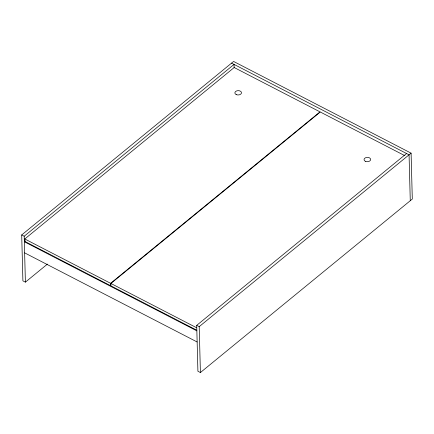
<?xml version="1.0" encoding="UTF-8"?>
<svg xmlns="http://www.w3.org/2000/svg" width="434" height="434" viewBox="0 0 434 434"><rect width="100%" height="100%" fill="white"/><g stroke="black" fill="none" stroke-linecap="round" stroke-linejoin="round"><path stroke-width="0.65" d="M47.431 264.094L25.394 282.138L22.904 280.847L21.7 234.946L233.595 61.454L411.096 153.153L412.3 199.054L200.405 372.546L197.909 371.26L196.71 325.359L406.577 153.522M25.394 282.138L24.195 236.237L234.062 64.4L234.148 67.78M24.787 238.977L234.186 67.52L320.015 111.863L110.616 283.315L110.675 285.751L24.846 241.412L24.787 238.977L110.616 283.315M25.351 240.903L24.337 241.733L196.852 330.854M196.792 330.236L110.963 285.897L110.898 283.462L320.303 112.01L404.927 155.73M200.405 372.546L199.206 326.645L411.096 153.153M231.566 63.114L409.067 154.813L410.271 200.714M21.7 234.946L24.195 236.237M196.71 325.359L199.206 326.645M110.898 283.462L196.727 327.806M24.63 252.859L197.144 341.981M236.373 94.65A3.309 2.165 -1.5 0 0 241.488 92.876A3.309 2.165 -1.5 0 0 236.682 90.901A3.309 2.165 -1.5 0 0 236.373 94.65M365.547 161.383A3.309 2.165 -1.5 0 0 370.658 159.609A3.309 2.165 -1.5 0 0 365.851 157.634A3.309 2.165 -1.5 0 0 365.547 161.383"/></g></svg>
